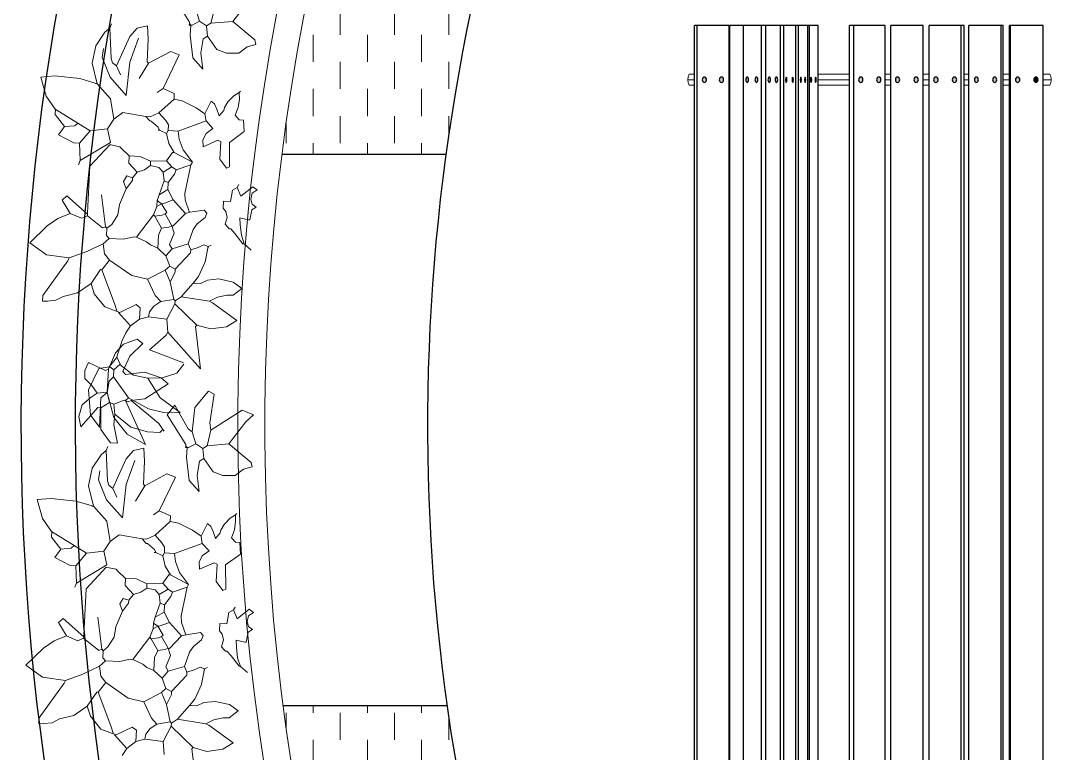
# Model space of a CAD drawing. Header units: millimetres. Extents: x 2667 to 2848, y -1 to 1765.
# Drawn here: x 2715.991 to 2717.926, y 1699.404 to 1700.753 of the extents above; entities that cross this region are included whole.
import ezdxf

# ---------------------------------------------------------------- set-up
doc = ezdxf.new("R2010")
doc.units = ezdxf.units.MM
for name, color, linetype, lineweight in [('ACQUA', 151, 'Continuous', 20), ('LAMAPARA', 142, 'Continuous', 5), ('VERDE_giardino', 74, 'Continuous', 9), ('VETRATE', 171, 'Continuous', 9)]:
    doc.layers.add(name, color=color, linetype=linetype, lineweight=lineweight)
doc.layers.add('madera', color=34, linetype='Continuous')
doc.layers.add('PROIEZIONI', color=145, linetype='Continuous')

# ---------------------------------------------------------------- blocks, each defined once
blk = doc.blocks.new('wqfdewfsf')
at = {"layer": 'madera', "ltscale": 0.8}
h = blk.add_hatch(color=256, dxfattribs=at)
edge = h.paths.add_edge_path()
edge.add_ellipse((49.1613, -26.8072), major_axis=(0, -0.005), ratio=0.821327, start_angle=0, end_angle=360, ccw=False)
h = blk.add_hatch(color=256, dxfattribs=at)
edge = h.paths.add_edge_path()
edge.add_ellipse((49.1949, -26.8072), major_axis=(0, -0.005), ratio=0.821327, start_angle=0, end_angle=360, ccw=False)
edge = h.paths.add_edge_path()
edge.add_ellipse((49.2374, -26.8072), major_axis=(0, -0.005), ratio=0.742504, start_angle=0, end_angle=360, ccw=False)
edge = h.paths.add_edge_path()
edge.add_ellipse((49.2711, -26.8072), major_axis=(0, -0.005), ratio=0.742504, start_angle=0, end_angle=360, ccw=False)
h = blk.add_hatch(color=256, dxfattribs=at)
edge = h.paths.add_edge_path()
edge.add_ellipse((49.3115, -26.8072), major_axis=(0, -0.005), ratio=0.857566, start_angle=0, end_angle=360, ccw=False)
edge = h.paths.add_edge_path()
edge.add_ellipse((49.3458, -26.8072), major_axis=(0, -0.005), ratio=0.857566, start_angle=0, end_angle=360, ccw=False)
edge = h.paths.add_edge_path()
edge.add_ellipse((49.3821, -26.8072), major_axis=(0, -0.005), ratio=0.820892, start_angle=0, end_angle=360, ccw=False)
edge = h.paths.add_edge_path()
edge.add_ellipse((49.4165, -26.8072), major_axis=(0, -0.005), ratio=0.820892, start_angle=0, end_angle=360, ccw=False)
edge = h.paths.add_edge_path()
edge.add_ellipse((49.4511, -26.8072), major_axis=(0, -0.005), ratio=0.80544, start_angle=0, end_angle=360, ccw=False)
edge = h.paths.add_edge_path()
edge.add_ellipse((49.4843, -26.8072), major_axis=(0, -0.005), ratio=0.80544, start_angle=0, end_angle=360, ccw=False)
h = blk.add_hatch(color=256, dxfattribs=at)
edge = h.paths.add_edge_path()
edge.add_ellipse((49.5676, -26.8072), major_axis=(0, -0.005), ratio=0.234143, start_angle=0, end_angle=360, ccw=False)
edge = h.paths.add_edge_path()
edge.add_ellipse((49.5761, -26.8072), major_axis=(0, -0.005), ratio=0.234143, start_angle=0, end_angle=360, ccw=False)
edge = h.paths.add_edge_path()
edge.add_ellipse((49.5869, -26.8072), major_axis=(0, -0.005), ratio=0.23686, start_angle=0, end_angle=360, ccw=False)
edge = h.paths.add_edge_path()
edge.add_ellipse((49.595, -26.8072), major_axis=(0, -0.005), ratio=0.23686, start_angle=0, end_angle=360, ccw=False)
edge = h.paths.add_edge_path()
edge.add_ellipse((49.6099, -26.8072), major_axis=(0, -0.005), ratio=0.260618, start_angle=0, end_angle=360, ccw=False)
edge = h.paths.add_edge_path()
edge.add_ellipse((49.6218, -26.8072), major_axis=(0, -0.005), ratio=0.260618, start_angle=0, end_angle=360, ccw=False)
edge = h.paths.add_edge_path()
edge.add_ellipse((49.6399, -26.8072), major_axis=(0, -0.005), ratio=0.483728, start_angle=0, end_angle=360, ccw=False)
edge = h.paths.add_edge_path()
edge.add_ellipse((49.6531, -26.8072), major_axis=(0, -0.005), ratio=0.483728, start_angle=0, end_angle=360, ccw=False)
edge = h.paths.add_edge_path()
edge.add_ellipse((49.6769, -26.8072), major_axis=(0, -0.005), ratio=0.518986, start_angle=0, end_angle=360, ccw=False)
edge = h.paths.add_edge_path()
edge.add_ellipse((49.6938, -26.8072), major_axis=(0, -0.005), ratio=0.518986, start_angle=0, end_angle=360, ccw=False)
edge = h.paths.add_edge_path()
edge.add_ellipse((49.7413, -26.8072), major_axis=(0, -0.005), ratio=0.805446, start_angle=0, end_angle=360, ccw=False)
edge = h.paths.add_edge_path()
edge.add_ellipse((49.7727, -26.8072), major_axis=(0, -0.005), ratio=0.805446, start_angle=0, end_angle=360, ccw=False)
at = {"layer": 'LAMAPARA', "ltscale": 0.8}
for p, q in [((49.1358, -26.7972), (49.1481, -26.7972)), ((49.2098, -26.7972), (49.2216, -26.7972)), ((49.2851, -26.7972), (49.2934, -26.7972)), ((49.3579, -26.7972), (49.3691, -26.7972)), ((49.4291, -26.7972), (49.4394, -26.7972)), ((49.5054, -26.7972), (49.5632, -26.7972)), ((49.727, -26.7972), (49.7256, -26.7972)), ((49.791, -26.7972), (49.8012, -26.7972)), ((49.1329, -26.8072), (49.1481, -26.8072)), ((49.1358, -26.8172), (49.1481, -26.8172)), ((49.2098, -26.8072), (49.2216, -26.8072)), ((49.2098, -26.8172), (49.2216, -26.8172)), ((49.2851, -26.8072), (49.2934, -26.8072)), ((49.2851, -26.8172), (49.2934, -26.8172)), ((49.3579, -26.8072), (49.3691, -26.8072)), ((49.3579, -26.8172), (49.3691, -26.8172)), ((49.4291, -26.8072), (49.4394, -26.8072)), ((49.4291, -26.8172), (49.4394, -26.8172)), ((49.5054, -26.8072), (49.5632, -26.8072)), ((49.5054, -26.8172), (49.5632, -26.8172)), ((49.727, -26.8172), (49.7256, -26.8172)), ((49.791, -26.8072), (49.8032, -26.8072)), ((49.791, -26.8172), (49.8012, -26.8172))]:
    blk.add_line(p, q, dxfattribs=at)
for centre, radius, start, end in [((49.1519, -26.8072), 0.0189, 148.1097, 211.8903), ((49.7772, -26.8072), 0.026, 337.3902, 22.6098)]:
    blk.add_arc(centre, radius, start, end, dxfattribs=at)
at = {"layer": 'madera', "ltscale": 0.8}
for p, q in [((49.1481, -25.4072), (49.1481, -26.9072)), ((49.208, -25.4072), (49.208, -26.9072)), ((49.2098, -25.4072), (49.2098, -26.9072)), ((49.2216, -25.4072), (49.2216, -26.9072)), ((49.2256, -25.4072), (49.2256, -26.9072)), ((49.2851, -25.4072), (49.2851, -26.9072)), ((49.2934, -25.4072), (49.2934, -26.9072)), ((49.2989, -25.4072), (49.2989, -26.9072)), ((49.3579, -25.4072), (49.3579, -26.9072)), ((49.3691, -25.4072), (49.3691, -26.9072)), ((49.4291, -25.4072), (49.4291, -26.9072)), ((49.4394, -25.4072), (49.4394, -26.9072)), ((49.497, -25.4072), (49.497, -26.9072)), ((49.5054, -25.4072), (49.5054, -26.9072)), ((49.5632, -25.4072), (49.5632, -26.9072)), ((49.5792, -25.4072), (49.5792, -26.9072)), ((49.5822, -25.4072), (49.5822, -26.9072)), ((49.599, -25.4072), (49.599, -26.9072)), ((49.6042, -25.4072), (49.6042, -26.9072)), ((49.6265, -25.4072), (49.6265, -26.9072)), ((49.6323, -25.4072), (49.6323, -26.9072)), ((49.6593, -25.4072), (49.6593, -26.9072)), ((49.6674, -25.4072), (49.6674, -26.9072)), ((49.7007, -25.4072), (49.7007, -26.9072)), ((49.7256, -25.4072), (49.7256, -26.9072)), ((49.727, -25.4072), (49.727, -26.9072)), ((49.7862, -25.4072), (49.7862, -26.9072)), ((49.791, -25.4072), (49.791, -26.9072)), ((49.1481, -26.9072), (49.2098, -26.9072)), ((49.2216, -26.9072), (49.2851, -26.9072)), ((49.2934, -26.9072), (49.3579, -26.9072)), ((49.3691, -26.9072), (49.4291, -26.9072)), ((49.4394, -26.9072), (49.5054, -26.9072)), ((49.5632, -26.9072), (49.5822, -26.9072)), ((49.5822, -26.9072), (49.6042, -26.9072)), ((49.6042, -26.9072), (49.6323, -26.9072)), ((49.6323, -26.9072), (49.6674, -26.9072)), ((49.6674, -26.9072), (49.7256, -26.9072)), ((49.727, -26.9072), (49.791, -26.9072))]:
    blk.add_line(p, q, dxfattribs=at)
at = {"layer": 'madera', "ltscale": 0.8, "extrusion": (0, 0, -1)}
for centre, ratio in [((49.1613, -26.8072), 0.821327), ((49.1949, -26.8072), 0.821327), ((49.2374, -26.8072), 0.742504), ((49.2711, -26.8072), 0.742504), ((49.3115, -26.8072), 0.857566), ((49.3458, -26.8072), 0.857566), ((49.3821, -26.8072), 0.820892), ((49.4165, -26.8072), 0.820892), ((49.4511, -26.8072), 0.80544), ((49.4843, -26.8072), 0.80544), ((49.5676, -26.8072), 0.234143), ((49.5761, -26.8072), 0.234143), ((49.5869, -26.8072), 0.23686), ((49.595, -26.8072), 0.23686), ((49.6099, -26.8072), 0.260618), ((49.6218, -26.8072), 0.260618), ((49.6399, -26.8072), 0.483728), ((49.6531, -26.8072), 0.483728), ((49.6769, -26.8072), 0.518986), ((49.6938, -26.8072), 0.518986), ((49.7413, -26.8072), 0.805446), ((49.7727, -26.8072), 0.805446)]:
    blk.add_ellipse(centre, major_axis=(0, -0.005), ratio=ratio, dxfattribs=at)

msp = doc.modelspace()

# ---------------------------------------------------------------- hatches: boundary and pattern name
at = {"layer": 'ACQUA'}
h = msp.add_hatch(dxfattribs=at)
h.set_pattern_fill('DASH', color=256, scale=0.4, angle=90, style=0)
h.set_pattern_definition([(90, (2925.52994, 1814.877885), (-0.05, 0.05), [0.05, -0.05])])
h.paths.add_polyline_path([(2716.4724, 1700.5077), (2716.7749, 1700.5077, -0.174446), (2717.9341, 1702.729), (2717.7308, 1702.9496, 0.17708)])
h.paths.add_polyline_path([(2716.4745, 1699.4916, 2.20923), (2720.441, 1704.0078), (2720.441, 1703.7078, -2.193796), (2716.7772, 1699.4916)])

# ---------------------------------------------------------------- linework, layer by layer
at = {"layer": 'PROIEZIONI'}
for p, q in [((2716.4724, 1700.5077), (2716.7749, 1700.5077)), ((2716.4745, 1699.4916), (2716.7772, 1699.4916))]:
    msp.add_line(p, q, dxfattribs=at)
for radius, end in [(3.7, 90), (4.45, 308.0722), (4.35, 309.1114)]:
    msp.add_arc((2720.441, 1700.0078), radius, 132.6531, end, dxfattribs=at)
at = {"layer": 'VERDE_giardino'}
for p, q in [((2716.2675, 1700.8059), (2716.3018, 1700.751)), ((2716.3815, 1700.7522), (2716.4129, 1700.7931)), ((2716.3136, 1700.7743), (2716.3205, 1700.7527)), ((2716.3415, 1700.749), (2716.3483, 1700.7778)), ((2716.1459, 1700.7324), (2716.1552, 1700.74)), ((2716.1552, 1700.74), (2716.1582, 1700.7478)), ((2716.1552, 1700.74), (2716.1576, 1700.6841)), ((2716.1916, 1700.7248), (2716.2056, 1700.74)), ((2716.2245, 1700.7444), (2716.2056, 1700.74)), ((2716.2259, 1700.7204), (2716.2245, 1700.7444)), ((2716.3015, 1700.7457), (2716.3017, 1700.7484)), ((2716.3015, 1700.7457), (2716.3042, 1700.7456)), ((2716.3017, 1700.7484), (2716.3018, 1700.751)), ((2716.3017, 1700.7484), (2716.3042, 1700.7456)), ((2716.3042, 1700.7456), (2716.3032, 1700.727)), ((2716.3042, 1700.7456), (2716.3068, 1700.7454)), ((2716.3068, 1700.7454), (2716.3205, 1700.7527)), ((2716.3205, 1700.7527), (2716.3333, 1700.7441)), ((2716.3333, 1700.7441), (2716.3415, 1700.749)), ((2716.3333, 1700.7441), (2716.335, 1700.7254)), ((2716.3415, 1700.749), (2716.3815, 1700.7522)), ((2716.3815, 1700.7522), (2716.4223, 1700.7182)), ((2716.1293, 1700.7077), (2716.1459, 1700.7324)), ((2716.1766, 1700.6911), (2716.1916, 1700.7248)), ((2716.2077, 1700.7218), (2716.1919, 1700.6772)), ((2716.2237, 1700.678), (2716.2259, 1700.7204)), ((2716.3083, 1700.685), (2716.3032, 1700.727)), ((2716.3228, 1700.6942), (2716.3268, 1700.7205)), ((2716.3268, 1700.7205), (2716.335, 1700.7254)), ((2716.335, 1700.7254), (2716.3523, 1700.7006)), ((2716.4223, 1700.7182), (2716.4245, 1700.7101)), ((2716.1226, 1700.6753), (2716.1293, 1700.7077)), ((2716.1408, 1700.6858), (2716.1434, 1700.7024)), ((2716.2262, 1700.6752), (2716.2672, 1700.697)), ((2716.2828, 1700.6909), (2716.2672, 1700.697)), ((2716.3523, 1700.7006), (2716.37, 1700.694)), ((2716.393, 1700.6941), (2716.4084, 1700.7057)), ((2716.4084, 1700.7057), (2716.4245, 1700.7101)), ((2716.1553, 1700.6494), (2716.1408, 1700.6858)), ((2716.1576, 1700.6841), (2716.1599, 1700.676)), ((2716.1675, 1700.6703), (2716.1766, 1700.6911)), ((2716.1919, 1700.6772), (2716.1853, 1700.616)), ((2716.2262, 1700.6752), (2716.2237, 1700.678)), ((2716.253, 1700.6287), (2716.2828, 1700.6909)), ((2716.3264, 1700.6646), (2716.3083, 1700.685)), ((2716.3228, 1700.6942), (2716.3264, 1700.6646)), ((2716.37, 1700.694), (2716.393, 1700.6941)), ((2716.1226, 1700.6753), (2716.1313, 1700.6376)), ((2716.1599, 1700.676), (2716.1675, 1700.6703)), ((2716.1675, 1700.6703), (2716.1747, 1700.654)), ((2716.2262, 1700.6752), (2716.2088, 1700.6469)), ((2716.0279, 1700.6495), (2716.0536, 1700.6518)), ((2716.0376, 1700.6148), (2716.0279, 1700.6495)), ((2716.0536, 1700.6518), (2716.0993, 1700.647)), ((2716.0993, 1700.647), (2716.1313, 1700.6376)), ((2716.1853, 1700.616), (2716.1553, 1700.6494)), ((2716.1313, 1700.6376), (2716.1287, 1700.6378)), ((2716.1313, 1700.6376), (2716.1564, 1700.6098)), ((2716.253, 1700.6287), (2716.242, 1700.6213)), ((2716.253, 1700.6287), (2716.2738, 1700.6197)), ((2716.2738, 1700.6197), (2716.2733, 1700.6091)), ((2716.3934, 1700.6215), (2716.3839, 1700.6155)), ((2716.3934, 1700.6215), (2716.3962, 1700.624)), ((2716.3938, 1700.6091), (2716.3934, 1700.6215)), ((2716.0543, 1700.5908), (2716.0376, 1700.6148)), ((2716.1564, 1700.6098), (2716.1625, 1700.5723)), ((2716.2454, 1700.584), (2716.2733, 1700.6091)), ((2716.2884, 1700.6063), (2716.2733, 1700.6091)), ((2716.3143, 1700.5932), (2716.2884, 1700.6063)), ((2716.3303, 1700.5822), (2716.3421, 1700.6055)), ((2716.3478, 1700.6003), (2716.3421, 1700.6055)), ((2716.3525, 1700.5908), (2716.3478, 1700.6003)), ((2716.3725, 1700.6039), (2716.3664, 1700.5935)), ((2716.3839, 1700.6155), (2716.3725, 1700.6039)), ((2716.3914, 1700.5937), (2716.3938, 1700.6091)), ((2716.054, 1700.5806), (2716.0546, 1700.5911)), ((2716.0715, 1700.5584), (2716.054, 1700.5806)), ((2716.0957, 1700.5651), (2716.0543, 1700.5908)), ((2716.1625, 1700.5723), (2716.1791, 1700.5847)), ((2716.2212, 1700.5772), (2716.1791, 1700.5847)), ((2716.2291, 1700.5768), (2716.2454, 1700.584)), ((2716.2454, 1700.584), (2716.258, 1700.57)), ((2716.3303, 1700.5822), (2716.3143, 1700.5932)), ((2716.3303, 1700.5822), (2716.3323, 1700.5689)), ((2716.3566, 1700.5782), (2716.3525, 1700.5908)), ((2716.3651, 1700.5884), (2716.3566, 1700.5782)), ((2716.3664, 1700.5935), (2716.3651, 1700.5884)), ((2716.3859, 1700.5794), (2716.3914, 1700.5937)), ((2716.0902, 1700.5601), (2716.0957, 1700.5651)), ((2716.0957, 1700.5651), (2716.1189, 1700.5506)), ((2716.1625, 1700.5723), (2716.1509, 1700.5543)), ((2716.2212, 1700.5772), (2716.2287, 1700.5689)), ((2716.2212, 1700.5772), (2716.2291, 1700.5768)), ((2716.2287, 1700.5689), (2716.2313, 1700.5687)), ((2716.2313, 1700.5687), (2716.244, 1700.5575)), ((2716.258, 1700.57), (2716.2629, 1700.5618)), ((2716.2629, 1700.5618), (2716.2623, 1700.5512)), ((2716.2808, 1700.5503), (2716.3323, 1700.5689)), ((2716.3323, 1700.5689), (2716.3448, 1700.5549)), ((2716.3934, 1700.571), (2716.3859, 1700.5794)), ((2716.4014, 1700.5706), (2716.3934, 1700.571)), ((2716.4014, 1700.5706), (2716.4029, 1700.5493)), ((2716.0715, 1700.5584), (2716.0601, 1700.5431)), ((2716.0601, 1700.5431), (2716.0885, 1700.5283)), ((2716.0715, 1700.5584), (2716.0902, 1700.5601)), ((2716.0991, 1700.5278), (2716.1189, 1700.5506)), ((2716.1189, 1700.5506), (2716.1509, 1700.5543)), ((2716.1509, 1700.5543), (2716.1564, 1700.5293)), ((2716.2438, 1700.5522), (2716.2464, 1700.552)), ((2716.244, 1700.5575), (2716.2464, 1700.552)), ((2716.2464, 1700.552), (2716.2594, 1700.5461)), ((2716.2594, 1700.5461), (2716.2623, 1700.5512)), ((2716.2594, 1700.5461), (2716.2637, 1700.5272)), ((2716.2623, 1700.5512), (2716.2808, 1700.5503)), ((2716.2827, 1700.5354), (2716.2808, 1700.5503)), ((2716.3323, 1700.546), (2716.3265, 1700.5341)), ((2716.3448, 1700.5549), (2716.3323, 1700.546)), ((2716.4029, 1700.5493), (2716.3754, 1700.5295)), ((2716.0885, 1700.5283), (2716.0991, 1700.5278)), ((2716.0991, 1700.5278), (2716.1001, 1700.4959)), ((2716.1001, 1700.4959), (2716.1564, 1700.5293)), ((2716.1547, 1700.5249), (2716.1182, 1700.4854)), ((2716.1574, 1700.5248), (2716.1547, 1700.5249)), ((2716.1574, 1700.5248), (2716.1731, 1700.5213)), ((2716.2637, 1700.5272), (2716.2735, 1700.5108)), ((2716.2903, 1700.5155), (2716.2827, 1700.5354)), ((2716.3265, 1700.5341), (2716.3271, 1700.5213)), ((2716.3271, 1700.5213), (2716.3543, 1700.5332)), ((2716.3543, 1700.5332), (2716.3595, 1700.5303)), ((2716.3595, 1700.5303), (2716.3578, 1700.4985)), ((2716.3754, 1700.5295), (2716.3757, 1700.4843)), ((2716.1731, 1700.5213), (2716.1756, 1700.5185)), ((2716.1756, 1700.5185), (2716.1908, 1700.5045)), ((2716.1908, 1700.5045), (2716.1902, 1700.4912)), ((2716.1908, 1700.5045), (2716.2107, 1700.5035)), ((2716.2107, 1700.5035), (2716.2302, 1700.4945)), ((2716.2594, 1700.4956), (2716.2708, 1700.5109)), ((2716.2708, 1700.5109), (2716.2735, 1700.5108)), ((2716.2735, 1700.5108), (2716.3071, 1700.4931)), ((2716.3071, 1700.4931), (2716.2903, 1700.5155)), ((2716.1001, 1700.4959), (2716.0971, 1700.488)), ((2716.1182, 1700.4854), (2716.1137, 1700.3996)), ((2716.1902, 1700.4912), (2716.2052, 1700.4745)), ((2716.2188, 1700.4791), (2716.2298, 1700.4865)), ((2716.2298, 1700.4865), (2716.2302, 1700.4945)), ((2716.2298, 1700.4865), (2716.2455, 1700.483)), ((2716.2302, 1700.4945), (2716.2594, 1700.4956)), ((2716.253, 1700.4747), (2716.2695, 1700.4845)), ((2716.2594, 1700.4956), (2716.2695, 1700.4845)), ((2716.2695, 1700.4845), (2716.2772, 1700.4788)), ((2716.2772, 1700.4788), (2716.3042, 1700.488)), ((2716.3042, 1700.488), (2716.2935, 1700.4354)), ((2716.3042, 1700.488), (2716.3071, 1700.4931)), ((2716.3578, 1700.4985), (2716.3703, 1700.4819)), ((2716.3703, 1700.4819), (2716.3757, 1700.4843)), ((2716.1804, 1700.4572), (2716.1863, 1700.4675)), ((2716.1863, 1700.4675), (2716.1967, 1700.4643)), ((2716.1965, 1700.459), (2716.1967, 1700.4643)), ((2716.1967, 1700.4643), (2716.2052, 1700.4745)), ((2716.2052, 1700.4745), (2716.2188, 1700.4791)), ((2716.2455, 1700.483), (2716.253, 1700.4747)), ((2716.253, 1700.4747), (2716.2549, 1700.4587)), ((2716.2627, 1700.4556), (2716.2741, 1700.4709)), ((2716.2741, 1700.4709), (2716.2772, 1700.4788)), ((2716.1851, 1700.4437), (2716.1804, 1700.4572)), ((2716.1851, 1700.4437), (2716.1965, 1700.459)), ((2716.2456, 1700.4326), (2716.2549, 1700.4587)), ((2716.2549, 1700.4587), (2716.2627, 1700.4556)), ((2716.262, 1700.4424), (2716.2627, 1700.4556)), ((2716.3814, 1700.4415), (2716.3897, 1700.4464)), ((2716.3926, 1700.4516), (2716.3897, 1700.4464)), ((2716.3897, 1700.4464), (2716.3968, 1700.4301)), ((2716.3968, 1700.4301), (2716.4189, 1700.4475)), ((2716.4189, 1700.4475), (2716.4266, 1700.4418)), ((2716.0672, 1700.4232), (2716.0755, 1700.4307)), ((2716.0755, 1700.4307), (2716.1136, 1700.3969)), ((2716.1469, 1700.3739), (2716.1393, 1700.4328)), ((2716.173, 1700.4151), (2716.1851, 1700.4437)), ((2716.2424, 1700.4221), (2716.2456, 1700.4326)), ((2716.2456, 1700.4326), (2716.262, 1700.4424)), ((2716.262, 1700.4424), (2716.2716, 1700.4233)), ((2716.2935, 1700.4354), (2716.2939, 1700.4234)), ((2716.3777, 1700.4205), (2716.3814, 1700.4415)), ((2716.4152, 1700.4248), (2716.4176, 1700.4356)), ((2716.4176, 1700.4356), (2716.4266, 1700.4418)), ((2716.0818, 1700.3985), (2716.0672, 1700.4232)), ((2716.173, 1700.4151), (2716.1694, 1700.3959)), ((2716.2357, 1700.3959), (2716.2418, 1700.4115)), ((2716.2418, 1700.4115), (2716.2424, 1700.4221)), ((2716.2418, 1700.4115), (2716.25, 1700.4164)), ((2716.2424, 1700.4221), (2716.25, 1700.4164)), ((2716.25, 1700.4164), (2716.2598, 1700.4)), ((2716.25, 1700.4164), (2716.2527, 1700.4163)), ((2716.2527, 1700.4163), (2716.2716, 1700.4233)), ((2716.2716, 1700.4233), (2716.2942, 1700.3982)), ((2716.2939, 1700.4234), (2716.3017, 1700.4003)), ((2716.3638, 1700.4079), (2716.3645, 1700.4211)), ((2716.3688, 1700.4018), (2716.3638, 1700.4079)), ((2716.3645, 1700.4211), (2716.3777, 1700.4205)), ((2716.4175, 1700.4156), (2716.4152, 1700.4248)), ((2716.4168, 1700.4052), (2716.425, 1700.4101)), ((2716.425, 1700.4101), (2716.4175, 1700.4156)), ((2716.0394, 1700.3757), (2716.0592, 1700.3893)), ((2716.0592, 1700.3893), (2716.0818, 1700.3985)), ((2716.0818, 1700.3985), (2716.1026, 1700.3895)), ((2716.1026, 1700.3895), (2716.1135, 1700.3943)), ((2716.1135, 1700.3943), (2716.1136, 1700.3969)), ((2716.1135, 1700.3943), (2716.1415, 1700.3716)), ((2716.1136, 1700.3969), (2716.1137, 1700.3996)), ((2716.1694, 1700.3959), (2716.1583, 1700.3781)), ((2716.2044, 1700.355), (2716.2357, 1700.3959)), ((2716.2357, 1700.3959), (2716.2382, 1700.3931)), ((2716.2382, 1700.3931), (2716.2516, 1700.3951)), ((2716.2382, 1700.3931), (2716.2504, 1700.3713)), ((2716.2516, 1700.3951), (2716.257, 1700.3975)), ((2716.2598, 1700.4), (2716.257, 1700.3975)), ((2716.257, 1700.3975), (2716.2692, 1700.3756)), ((2716.2718, 1700.3755), (2716.2942, 1700.3982)), ((2716.2942, 1700.3982), (2716.3023, 1700.4005)), ((2716.3023, 1700.4005), (2716.3291, 1700.4044)), ((2716.331, 1700.391), (2716.3163, 1700.3791)), ((2716.3291, 1700.4044), (2716.3341, 1700.3988)), ((2716.3341, 1700.3988), (2716.331, 1700.391)), ((2716.3676, 1700.3785), (2716.3716, 1700.3912)), ((2716.3716, 1700.3912), (2716.3688, 1700.4018)), ((2716.3947, 1700.3904), (2716.4105, 1700.3869)), ((2716.3956, 1700.3777), (2716.3947, 1700.3904)), ((2716.4105, 1700.3869), (2716.4132, 1700.3868)), ((2716.4132, 1700.3868), (2716.4168, 1700.4052)), ((2716.0071, 1700.3445), (2716.0394, 1700.3757)), ((2716.1415, 1700.3716), (2716.1469, 1700.3739)), ((2716.1469, 1700.3739), (2716.1495, 1700.3712)), ((2716.1495, 1700.3712), (2716.1488, 1700.3579)), ((2716.1583, 1700.3781), (2716.1495, 1700.3712)), ((2716.2444, 1700.3583), (2716.2504, 1700.3713)), ((2716.2504, 1700.3713), (2716.2637, 1700.3732)), ((2716.2637, 1700.3732), (2716.2692, 1700.3756)), ((2716.2692, 1700.3756), (2716.2738, 1700.3621)), ((2716.2692, 1700.3756), (2716.2718, 1700.3755)), ((2716.3087, 1700.3686), (2716.2993, 1700.3422)), ((2716.3163, 1700.3791), (2716.3087, 1700.3686)), ((2716.3726, 1700.3729), (2716.3676, 1700.3785)), ((2716.3726, 1700.3729), (2716.3751, 1700.3701)), ((2716.3751, 1700.3701), (2716.3778, 1700.37)), ((2716.3778, 1700.37), (2716.3853, 1700.3616)), ((2716.3975, 1700.3581), (2716.3956, 1700.3777)), ((2716.1427, 1700.3423), (2716.1538, 1700.3523)), ((2716.1488, 1700.3579), (2716.1538, 1700.3523)), ((2716.1538, 1700.3523), (2716.1803, 1700.351)), ((2716.1803, 1700.351), (2716.1991, 1700.3553)), ((2716.1991, 1700.3553), (2716.2044, 1700.355)), ((2716.2044, 1700.355), (2716.2225, 1700.3461)), ((2716.2432, 1700.3345), (2716.2444, 1700.3583)), ((2716.2738, 1700.3621), (2716.2648, 1700.3413)), ((2716.3853, 1700.3616), (2716.4002, 1700.3423)), ((2716.4029, 1700.3422), (2716.3975, 1700.3581)), ((2716.0379, 1700.3222), (2716.0071, 1700.3445)), ((2716.1427, 1700.3423), (2716.1123, 1700.3281)), ((2716.1453, 1700.3239), (2716.1427, 1700.3423)), ((2716.2225, 1700.3461), (2716.2302, 1700.3404)), ((2716.2302, 1700.3404), (2716.2432, 1700.3345)), ((2716.2432, 1700.3345), (2716.2584, 1700.3204)), ((2716.2584, 1700.3204), (2716.2696, 1700.3331)), ((2716.2648, 1700.3413), (2716.2696, 1700.3331)), ((2716.2696, 1700.3331), (2716.2993, 1700.3422)), ((2716.2993, 1700.3422), (2716.3041, 1700.3313)), ((2716.3038, 1700.326), (2716.3041, 1700.3313)), ((2716.3041, 1700.3313), (2716.3176, 1700.3359)), ((2716.3176, 1700.3359), (2716.3284, 1700.3407)), ((2716.3284, 1700.3407), (2716.3363, 1700.3376)), ((2716.3308, 1700.309), (2716.3363, 1700.3376)), ((2716.3361, 1700.335), (2716.3363, 1700.3376)), ((2716.3363, 1700.3376), (2716.3417, 1700.34)), ((2716.4002, 1700.3423), (2716.4029, 1700.3422)), ((2716.4029, 1700.3422), (2716.4156, 1700.3309)), ((2716.0315, 1700.2471), (2716.0773, 1700.3111)), ((2716.0802, 1700.3163), (2716.0379, 1700.3222)), ((2716.0773, 1700.3111), (2716.0802, 1700.3163)), ((2716.1123, 1700.3281), (2716.0802, 1700.3163)), ((2716.1402, 1700.2946), (2716.1544, 1700.3125)), ((2716.1544, 1700.3125), (2716.1453, 1700.3239)), ((2716.1544, 1700.3125), (2716.1954, 1700.2838)), ((2716.2584, 1700.3204), (2716.2654, 1700.3014)), ((2716.2757, 1700.2956), (2716.3038, 1700.326)), ((2716.1203, 1700.2691), (2716.1375, 1700.2948)), ((2716.1375, 1700.2948), (2716.1402, 1700.2946)), ((2716.1402, 1700.2946), (2716.1635, 1700.2323)), ((2716.2243, 1700.277), (2716.257, 1700.2939)), ((2716.257, 1700.2939), (2716.2654, 1700.3014)), ((2716.257, 1700.2939), (2716.2665, 1700.2722)), ((2716.2654, 1700.3014), (2716.2757, 1700.2956)), ((2716.2665, 1700.2722), (2716.2754, 1700.2903)), ((2716.2754, 1700.2903), (2716.2757, 1700.2956)), ((2716.3184, 1700.2819), (2716.3308, 1700.309)), ((2716.1954, 1700.2838), (2716.2243, 1700.277)), ((2716.2243, 1700.277), (2716.2387, 1700.2471)), ((2716.2665, 1700.2722), (2716.2728, 1700.24)), ((2716.3089, 1700.27), (2716.3184, 1700.2819)), ((2716.3352, 1700.2756), (2716.3221, 1700.2693)), ((2716.3562, 1700.2777), (2716.3352, 1700.2756)), ((2716.3826, 1700.2718), (2716.3562, 1700.2777)), ((2716.3986, 1700.2601), (2716.3826, 1700.2718)), ((2716.0686, 1700.2452), (2716.0955, 1700.2518)), ((2716.0955, 1700.2518), (2716.1203, 1700.2691)), ((2716.1262, 1700.2505), (2716.1203, 1700.2691)), ((2716.2863, 1700.2446), (2716.3089, 1700.27)), ((2716.3089, 1700.27), (2716.3115, 1700.2699)), ((2716.3221, 1700.2693), (2716.3115, 1700.2699)), ((2716.3986, 1700.2601), (2716.3821, 1700.2476)), ((2716.031, 1700.2365), (2716.0315, 1700.2471)), ((2716.0399, 1700.2367), (2716.031, 1700.2365)), ((2716.0553, 1700.2383), (2716.0399, 1700.2367)), ((2716.0686, 1700.2452), (2716.0553, 1700.2383)), ((2716.1454, 1700.2264), (2716.1262, 1700.2505)), ((2716.1635, 1700.2323), (2716.1681, 1700.2188)), ((2716.2487, 1700.2359), (2716.2361, 1700.2278)), ((2716.2387, 1700.2471), (2716.2487, 1700.2359)), ((2716.2487, 1700.2359), (2716.2728, 1700.24)), ((2716.2603, 1700.2035), (2716.275, 1700.2319)), ((2716.2728, 1700.24), (2716.2753, 1700.2372)), ((2716.275, 1700.2319), (2716.2753, 1700.2372)), ((2716.275, 1700.2319), (2716.3155, 1700.1926)), ((2716.2753, 1700.2372), (2716.2863, 1700.2446)), ((2716.2863, 1700.2446), (2716.339, 1700.2366)), ((2716.339, 1700.2366), (2716.3535, 1700.2438)), ((2716.339, 1700.2366), (2716.3442, 1700.2336)), ((2716.3442, 1700.2336), (2716.3894, 1700.201)), ((2716.3535, 1700.2438), (2716.3708, 1700.2475)), ((2716.3708, 1700.2475), (2716.3821, 1700.2476)), ((2716.1733, 1700.2159), (2716.1454, 1700.2264)), ((2716.1707, 1700.216), (2716.1933, 1700.191)), ((2716.1707, 1700.216), (2716.1733, 1700.2159)), ((2716.1733, 1700.2159), (2716.2033, 1700.2303)), ((2716.2033, 1700.2303), (2716.2109, 1700.2246)), ((2716.2109, 1700.2246), (2716.2098, 1700.2034)), ((2716.2279, 1700.2172), (2716.226, 1700.2079)), ((2716.2361, 1700.2278), (2716.2279, 1700.2172)), ((2716.1933, 1700.191), (2716.2098, 1700.2034)), ((2716.2098, 1700.2034), (2716.226, 1700.2079)), ((2716.226, 1700.2079), (2716.2603, 1700.2035)), ((2716.2603, 1700.2035), (2716.2617, 1700.1795)), ((2716.3894, 1700.201), (2716.3702, 1700.1894)), ((2716.1846, 1700.1781), (2716.1774, 1700.164)), ((2716.1933, 1700.191), (2716.1846, 1700.1781)), ((2716.2282, 1700.1467), (2716.2588, 1700.1743)), ((2716.2588, 1700.1743), (2716.2617, 1700.1795)), ((2716.2617, 1700.1795), (2716.3224, 1700.1122)), ((2716.3127, 1700.1901), (2716.3155, 1700.1926)), ((2716.3224, 1700.1122), (2716.3127, 1700.1901)), ((2716.3406, 1700.1855), (2716.3155, 1700.1926)), ((2716.3702, 1700.1894), (2716.3406, 1700.1855)), ((2716.18, 1700.1577), (2716.1651, 1700.1414)), ((2716.1774, 1700.164), (2716.1671, 1700.1324)), ((2716.2056, 1700.1669), (2716.18, 1700.1577)), ((2716.1916, 1700.1352), (2716.2157, 1700.1585)), ((2716.2157, 1700.1585), (2716.2056, 1700.1669)), ((2716.1651, 1700.1414), (2716.1522, 1700.1113)), ((2716.1786, 1700.1073), (2716.1916, 1700.1352)), ((2716.291, 1700.1231), (2716.2282, 1700.1467)), ((2716.1157, 1700.1238), (2716.1085, 1700.109)), ((2716.1157, 1700.1238), (2716.1468, 1700.1089)), ((2716.1346, 1700.1125), (2716.1549, 1700.1159)), ((2716.1671, 1700.1324), (2716.1539, 1700.1155)), ((2716.1549, 1700.1159), (2716.1625, 1700.1102)), ((2716.1737, 1700.1203), (2716.1625, 1700.1102)), ((2716.1676, 1700.1341), (2716.1737, 1700.1203)), ((2716.1987, 1700.1005), (2716.1731, 1700.1199)), ((2716.2783, 1700.1037), (2716.2914, 1700.1206)), ((2716.1085, 1700.109), (2716.1091, 1700.0943)), ((2716.1346, 1700.1125), (2716.1157, 1700.0732)), ((2716.1468, 1700.1089), (2716.1522, 1700.1113)), ((2716.15, 1700.0689), (2716.1522, 1700.1113)), ((2716.1535, 1700.0895), (2716.1619, 1700.097)), ((2716.1619, 1700.097), (2716.1625, 1700.1102)), ((2716.1619, 1700.097), (2716.1891, 1700.0584)), ((2716.1786, 1700.1073), (2716.1836, 1700.1017)), ((2716.2195, 1700.1057), (2716.1836, 1700.1017)), ((2716.2249, 1700.0948), (2716.1987, 1700.1005)), ((2716.2497, 1700.0956), (2716.2195, 1700.1057)), ((2716.2514, 1700.0954), (2716.2783, 1700.1037)), ((2716.1091, 1700.0943), (2716.1215, 1700.081)), ((2716.1215, 1700.081), (2716.1314, 1700.0672)), ((2716.1498, 1700.0684), (2716.1535, 1700.0895)), ((2716.2195, 1700.0569), (2716.2624, 1700.0843)), ((2716.2249, 1700.0948), (2716.2514, 1700.0954)), ((2716.2475, 1700.0586), (2716.2249, 1700.0948)), ((2716.2624, 1700.0844), (2716.2497, 1700.0956)), ((2716.1204, 1700.0598), (2716.104, 1700.0458)), ((2716.1157, 1700.0732), (2716.1194, 1700.0263)), ((2716.1314, 1700.0672), (2716.1204, 1700.0598)), ((2716.1314, 1700.0672), (2716.15, 1700.0689)), ((2716.1359, 1700.0049), (2716.1386, 1700.0584)), ((2716.1386, 1700.0584), (2716.1498, 1700.0684)), ((2716.162, 1700.0222), (2716.1498, 1700.0684)), ((2716.15, 1700.0689), (2716.1544, 1700.0501)), ((2716.1891, 1700.0584), (2716.1835, 1700.0534)), ((2716.1891, 1700.0584), (2716.226, 1700.0383)), ((2716.2848, 1700.0314), (2716.2475, 1700.0586)), ((2716.3118, 1700.0405), (2716.3372, 1700.071)), ((2716.3372, 1700.071), (2716.3476, 1700.0652)), ((2716.3476, 1700.0652), (2716.3395, 1700.0125)), ((2716.104, 1700.0458), (2716.0978, 1700.0242)), ((2716.1016, 1700.005), (2716.1327, 1700.0406)), ((2716.1327, 1700.0406), (2716.138, 1700.0403)), ((2716.138, 1700.0403), (2716.1544, 1700.0501)), ((2716.138, 1700.0403), (2716.1385, 1700.0004)), ((2716.1544, 1700.0501), (2716.1622, 1700.047)), ((2716.1622, 1700.047), (2716.1811, 1700.054)), ((2716.1622, 1700.047), (2716.1639, 1700.0284)), ((2716.1811, 1700.054), (2716.189, 1700.051)), ((2716.1835, 1700.0534), (2716.2204, 1699.9725)), ((2716.189, 1700.051), (2716.1944, 1700.0533)), ((2716.1944, 1700.0533), (2716.2195, 1700.0569)), ((2716.1944, 1700.0533), (2716.2453, 1700.0109)), ((2716.226, 1700.0383), (2716.2562, 1700.0309)), ((2716.2606, 1700.0272), (2716.2748, 1700.045)), ((2716.2748, 1700.045), (2716.2991, 1700.0013)), ((2716.3068, 1699.9956), (2716.3118, 1700.0405)), ((2716.0978, 1700.0242), (2716.1016, 1700.005)), ((2716.1194, 1700.0263), (2716.1366, 1700.004)), ((2716.1869, 1699.9917), (2716.162, 1700.0222)), ((2716.1639, 1700.0284), (2716.1621, 1700.0087)), ((2716.1639, 1700.0284), (2716.1939, 1700.0046)), ((2716.2562, 1700.0309), (2716.2848, 1700.0314)), ((2716.2606, 1700.0272), (2716.295, 1699.9723)), ((2716.3415, 1699.9991), (2716.3992, 1700.0359)), ((2716.3992, 1700.0359), (2716.4199, 1700.0269)), ((2716.406, 1700.0144), (2716.4199, 1700.0269)), ((2716.1385, 1700.0004), (2716.1559, 1699.9757)), ((2716.1621, 1700.0087), (2716.1691, 1699.975)), ((2716.1939, 1700.0046), (2716.2241, 1699.9957)), ((2716.2453, 1700.0109), (2716.2527, 1699.9999)), ((2716.2471, 1699.9948), (2716.2527, 1699.9999)), ((2716.2527, 1699.9999), (2716.2552, 1699.9971)), ((2716.2991, 1700.0013), (2716.3068, 1699.9956)), ((2716.3395, 1700.0125), (2716.3415, 1699.9991)), ((2716.3747, 1699.9735), (2716.406, 1700.0144)), ((2716.1857, 1699.9922), (2716.2204, 1699.9725)), ((2716.2241, 1699.9957), (2716.2471, 1699.9948)), ((2716.3068, 1699.9956), (2716.3137, 1699.974)), ((2716.3347, 1699.9702), (2716.3415, 1699.9991)), ((2716.1391, 1699.9537), (2716.1484, 1699.9613)), ((2716.1484, 1699.9613), (2716.1514, 1699.9691)), ((2716.1484, 1699.9613), (2716.1508, 1699.9054)), ((2716.1559, 1699.9757), (2716.1691, 1699.975)), ((2716.1848, 1699.9461), (2716.1988, 1699.9613)), ((2716.2176, 1699.9656), (2716.1988, 1699.9613)), ((2716.219, 1699.9417), (2716.2176, 1699.9656)), ((2716.2947, 1699.967), (2716.2948, 1699.9696)), ((2716.2947, 1699.967), (2716.2974, 1699.9668)), ((2716.2948, 1699.9696), (2716.295, 1699.9723)), ((2716.2948, 1699.9696), (2716.2974, 1699.9668)), ((2716.2974, 1699.9668), (2716.2964, 1699.9483)), ((2716.2974, 1699.9668), (2716.3, 1699.9667)), ((2716.3, 1699.9667), (2716.3137, 1699.974)), ((2716.3137, 1699.974), (2716.3265, 1699.9653)), ((2716.3265, 1699.9653), (2716.3347, 1699.9702)), ((2716.3265, 1699.9653), (2716.3282, 1699.9467)), ((2716.3347, 1699.9702), (2716.3747, 1699.9735)), ((2716.3747, 1699.9735), (2716.4154, 1699.9395)), ((2716.1225, 1699.9289), (2716.1391, 1699.9537)), ((2716.1697, 1699.9124), (2716.1848, 1699.9461)), ((2716.2009, 1699.9431), (2716.185, 1699.8985)), ((2716.2169, 1699.8993), (2716.219, 1699.9417)), ((2716.3014, 1699.9063), (2716.2964, 1699.9483)), ((2716.3159, 1699.9154), (2716.32, 1699.9418)), ((2716.32, 1699.9418), (2716.3282, 1699.9467)), ((2716.3282, 1699.9467), (2716.3455, 1699.9219)), ((2716.1158, 1699.8965), (2716.1225, 1699.9289)), ((2716.134, 1699.9071), (2716.1365, 1699.9237)), ((2716.3862, 1699.9153), (2716.4015, 1699.927)), ((2716.4015, 1699.927), (2716.4177, 1699.9314)), ((2716.4154, 1699.9395), (2716.4177, 1699.9314)), ((2716.1485, 1699.8707), (2716.134, 1699.9071)), ((2716.1508, 1699.9054), (2716.153, 1699.8973)), ((2716.1607, 1699.8916), (2716.1697, 1699.9124)), ((2716.2194, 1699.8965), (2716.2603, 1699.9183)), ((2716.2462, 1699.85), (2716.2759, 1699.9122)), ((2716.2759, 1699.9122), (2716.2603, 1699.9183)), ((2716.3195, 1699.8858), (2716.3014, 1699.9063)), ((2716.3159, 1699.9154), (2716.3195, 1699.8858)), ((2716.3455, 1699.9219), (2716.3632, 1699.9153)), ((2716.3632, 1699.9153), (2716.3862, 1699.9153)), ((2716.1158, 1699.8965), (2716.1245, 1699.8589)), ((2716.153, 1699.8973), (2716.1607, 1699.8916)), ((2716.1607, 1699.8916), (2716.1678, 1699.8753)), ((2716.185, 1699.8985), (2716.1785, 1699.8373)), ((2716.2194, 1699.8965), (2716.202, 1699.8682)), ((2716.2194, 1699.8965), (2716.2169, 1699.8993)), ((2716.0211, 1699.8708), (2716.0468, 1699.8731)), ((2716.0308, 1699.8361), (2716.0211, 1699.8708)), ((2716.0468, 1699.8731), (2716.0925, 1699.8683)), ((2716.0925, 1699.8683), (2716.1245, 1699.8589)), ((2716.1785, 1699.8373), (2716.1485, 1699.8707)), ((2716.1245, 1699.8589), (2716.1218, 1699.8591)), ((2716.1245, 1699.8589), (2716.1496, 1699.8311)), ((2716.2462, 1699.85), (2716.2352, 1699.8426)), ((2716.2462, 1699.85), (2716.267, 1699.841)), ((2716.3866, 1699.8428), (2716.3893, 1699.8453)), ((2716.0474, 1699.8121), (2716.0308, 1699.8361)), ((2716.1496, 1699.8311), (2716.1556, 1699.7936)), ((2716.2386, 1699.8052), (2716.2664, 1699.8304)), ((2716.267, 1699.841), (2716.2664, 1699.8304)), ((2716.2815, 1699.8276), (2716.2664, 1699.8304)), ((2716.3074, 1699.8145), (2716.2815, 1699.8276)), ((2716.3234, 1699.8035), (2716.3353, 1699.8268)), ((2716.341, 1699.8216), (2716.3353, 1699.8268)), ((2716.377, 1699.8368), (2716.3657, 1699.8252)), ((2716.3866, 1699.8428), (2716.377, 1699.8368)), ((2716.3846, 1699.8149), (2716.3869, 1699.8304)), ((2716.3869, 1699.8304), (2716.3866, 1699.8428)), ((2716.0472, 1699.8018), (2716.0477, 1699.8124)), ((2716.0889, 1699.7864), (2716.0474, 1699.8121)), ((2716.1556, 1699.7936), (2716.1722, 1699.806)), ((2716.2143, 1699.7985), (2716.1722, 1699.806)), ((2716.3234, 1699.8035), (2716.3074, 1699.8145)), ((2716.3456, 1699.8121), (2716.341, 1699.8216)), ((2716.3498, 1699.7995), (2716.3456, 1699.8121)), ((2716.3583, 1699.8097), (2716.3498, 1699.7995)), ((2716.3595, 1699.8148), (2716.3583, 1699.8097)), ((2716.3657, 1699.8252), (2716.3595, 1699.8148)), ((2716.3791, 1699.8007), (2716.3846, 1699.8149)), ((2716.0646, 1699.7797), (2716.0472, 1699.8018)), ((2716.1556, 1699.7936), (2716.1441, 1699.7756)), ((2716.2143, 1699.7985), (2716.2218, 1699.7902)), ((2716.2143, 1699.7985), (2716.2223, 1699.7981)), ((2716.2218, 1699.7902), (2716.2245, 1699.79)), ((2716.2223, 1699.7981), (2716.2386, 1699.8052)), ((2716.2245, 1699.79), (2716.2372, 1699.7788)), ((2716.2386, 1699.8052), (2716.2511, 1699.7913)), ((2716.2511, 1699.7913), (2716.256, 1699.7831)), ((2716.274, 1699.7715), (2716.3254, 1699.7901)), ((2716.3234, 1699.8035), (2716.3254, 1699.7901)), ((2716.3254, 1699.7901), (2716.338, 1699.7762)), ((2716.3866, 1699.7923), (2716.3791, 1699.8007)), ((2716.3945, 1699.7919), (2716.3866, 1699.7923)), ((2716.3945, 1699.7919), (2716.3961, 1699.7706)), ((2716.0646, 1699.7797), (2716.0532, 1699.7643)), ((2716.0646, 1699.7797), (2716.0833, 1699.7814)), ((2716.0833, 1699.7814), (2716.0889, 1699.7864)), ((2716.0889, 1699.7864), (2716.112, 1699.7719)), ((2716.0923, 1699.7491), (2716.112, 1699.7719)), ((2716.112, 1699.7719), (2716.1441, 1699.7756)), ((2716.1441, 1699.7756), (2716.1495, 1699.7506)), ((2716.2369, 1699.7735), (2716.2396, 1699.7733)), ((2716.2372, 1699.7788), (2716.2396, 1699.7733)), ((2716.2396, 1699.7733), (2716.2525, 1699.7673)), ((2716.2525, 1699.7673), (2716.2555, 1699.7725)), ((2716.2525, 1699.7673), (2716.2569, 1699.7485)), ((2716.256, 1699.7831), (2716.2555, 1699.7725)), ((2716.2555, 1699.7725), (2716.274, 1699.7715)), ((2716.2758, 1699.7567), (2716.274, 1699.7715)), ((2716.3254, 1699.7673), (2716.3197, 1699.7554)), ((2716.338, 1699.7762), (2716.3254, 1699.7673)), ((2716.3961, 1699.7706), (2716.3685, 1699.7507)), ((2716.0532, 1699.7643), (2716.0817, 1699.7496)), ((2716.0817, 1699.7496), (2716.0923, 1699.7491)), ((2716.0923, 1699.7491), (2716.0933, 1699.7171)), ((2716.0933, 1699.7171), (2716.1495, 1699.7506)), ((2716.2569, 1699.7485), (2716.2667, 1699.7321)), ((2716.2835, 1699.7367), (2716.2758, 1699.7567)), ((2716.3197, 1699.7554), (2716.3203, 1699.7426)), ((2716.3203, 1699.7426), (2716.3475, 1699.7545)), ((2716.3475, 1699.7545), (2716.3526, 1699.7516)), ((2716.3526, 1699.7516), (2716.351, 1699.7198)), ((2716.3685, 1699.7507), (2716.3688, 1699.7056)), ((2716.1479, 1699.7462), (2716.1113, 1699.7066)), ((2716.1505, 1699.746), (2716.1479, 1699.7462)), ((2716.1505, 1699.746), (2716.1663, 1699.7426)), ((2716.1663, 1699.7426), (2716.1688, 1699.7398)), ((2716.1688, 1699.7398), (2716.184, 1699.7257)), ((2716.2526, 1699.7169), (2716.264, 1699.7322)), ((2716.264, 1699.7322), (2716.2667, 1699.7321)), ((2716.2667, 1699.7321), (2716.3003, 1699.7144)), ((2716.3003, 1699.7144), (2716.2835, 1699.7367)), ((2716.0933, 1699.7171), (2716.0902, 1699.7093)), ((2716.184, 1699.7257), (2716.1833, 1699.7125)), ((2716.1833, 1699.7125), (2716.1984, 1699.6958)), ((2716.184, 1699.7257), (2716.2039, 1699.7248)), ((2716.2039, 1699.7248), (2716.2233, 1699.7157)), ((2716.2229, 1699.7078), (2716.2233, 1699.7157)), ((2716.2233, 1699.7157), (2716.2526, 1699.7169)), ((2716.2526, 1699.7169), (2716.2626, 1699.7057)), ((2716.2703, 1699.7), (2716.2973, 1699.7093)), ((2716.2973, 1699.7093), (2716.2867, 1699.6567)), ((2716.2973, 1699.7093), (2716.3003, 1699.7144)), ((2716.351, 1699.7198), (2716.3634, 1699.7032)), ((2716.1113, 1699.7066), (2716.1069, 1699.6208)), ((2716.1899, 1699.6856), (2716.1984, 1699.6958)), ((2716.1984, 1699.6958), (2716.2119, 1699.7004)), ((2716.2119, 1699.7004), (2716.2229, 1699.7078)), ((2716.2229, 1699.7078), (2716.2387, 1699.7043)), ((2716.2387, 1699.7043), (2716.2462, 1699.696)), ((2716.2462, 1699.696), (2716.2626, 1699.7057)), ((2716.2462, 1699.696), (2716.248, 1699.6799)), ((2716.2558, 1699.6769), (2716.2673, 1699.6922)), ((2716.2626, 1699.7057), (2716.2703, 1699.7)), ((2716.2673, 1699.6922), (2716.2703, 1699.7)), ((2716.3634, 1699.7032), (2716.3688, 1699.7056)), ((2716.1736, 1699.6785), (2716.1794, 1699.6888)), ((2716.1782, 1699.665), (2716.1736, 1699.6785)), ((2716.1782, 1699.665), (2716.1896, 1699.6803)), ((2716.1794, 1699.6888), (2716.1899, 1699.6856)), ((2716.1896, 1699.6803), (2716.1899, 1699.6856)), ((2716.2387, 1699.6539), (2716.248, 1699.6799)), ((2716.248, 1699.6799), (2716.2558, 1699.6769)), ((2716.2552, 1699.6636), (2716.2558, 1699.6769)), ((2716.3858, 1699.6728), (2716.3828, 1699.6677)), ((2716.0603, 1699.6445), (2716.0687, 1699.652)), ((2716.0687, 1699.652), (2716.1068, 1699.6182)), ((2716.1401, 1699.5952), (2716.1325, 1699.654)), ((2716.1661, 1699.6364), (2716.1782, 1699.665)), ((2716.2355, 1699.6434), (2716.2387, 1699.6539)), ((2716.2387, 1699.6539), (2716.2552, 1699.6636)), ((2716.2552, 1699.6636), (2716.2648, 1699.6446)), ((2716.2867, 1699.6567), (2716.2871, 1699.6446)), ((2716.3709, 1699.6417), (2716.3746, 1699.6628)), ((2716.3746, 1699.6628), (2716.3828, 1699.6677)), ((2716.3828, 1699.6677), (2716.39, 1699.6514)), ((2716.39, 1699.6514), (2716.4121, 1699.6688)), ((2716.4083, 1699.6461), (2716.4108, 1699.6569)), ((2716.4108, 1699.6569), (2716.4198, 1699.6631)), ((2716.4121, 1699.6688), (2716.4198, 1699.6631)), ((2716.075, 1699.6198), (2716.0603, 1699.6445)), ((2716.1661, 1699.6364), (2716.1626, 1699.6171)), ((2716.2289, 1699.6172), (2716.235, 1699.6328)), ((2716.235, 1699.6328), (2716.2355, 1699.6434)), ((2716.235, 1699.6328), (2716.2432, 1699.6377)), ((2716.2355, 1699.6434), (2716.2432, 1699.6377)), ((2716.2432, 1699.6377), (2716.253, 1699.6213)), ((2716.2432, 1699.6377), (2716.2458, 1699.6376)), ((2716.2458, 1699.6376), (2716.2648, 1699.6446)), ((2716.2648, 1699.6446), (2716.2874, 1699.6195)), ((2716.2871, 1699.6446), (2716.2949, 1699.6216)), ((2716.3569, 1699.6292), (2716.3576, 1699.6424)), ((2716.3576, 1699.6424), (2716.3709, 1699.6417)), ((2716.4107, 1699.6369), (2716.4083, 1699.6461)), ((2716.4181, 1699.6313), (2716.4107, 1699.6369)), ((2716.0524, 1699.6106), (2716.075, 1699.6198)), ((2716.075, 1699.6198), (2716.0958, 1699.6108)), ((2716.0958, 1699.6108), (2716.1066, 1699.6155)), ((2716.1066, 1699.6155), (2716.1068, 1699.6182)), ((2716.1066, 1699.6155), (2716.1347, 1699.5928)), ((2716.1068, 1699.6182), (2716.1069, 1699.6208)), ((2716.1626, 1699.6171), (2716.1515, 1699.5994)), ((2716.1975, 1699.5763), (2716.2289, 1699.6172)), ((2716.2289, 1699.6172), (2716.2314, 1699.6144)), ((2716.2314, 1699.6144), (2716.2448, 1699.6164)), ((2716.2314, 1699.6144), (2716.2435, 1699.5925)), ((2716.2448, 1699.6164), (2716.2502, 1699.6188)), ((2716.253, 1699.6213), (2716.2502, 1699.6188)), ((2716.2502, 1699.6188), (2716.2623, 1699.5969)), ((2716.265, 1699.5967), (2716.2874, 1699.6195)), ((2716.2874, 1699.6195), (2716.2955, 1699.6217)), ((2716.2955, 1699.6217), (2716.3222, 1699.6257)), ((2716.3222, 1699.6257), (2716.3273, 1699.6201)), ((2716.3273, 1699.6201), (2716.3242, 1699.6123)), ((2716.362, 1699.6231), (2716.3569, 1699.6292)), ((2716.3607, 1699.5998), (2716.3648, 1699.6125)), ((2716.3648, 1699.6125), (2716.362, 1699.6231)), ((2716.4063, 1699.6081), (2716.4099, 1699.6265)), ((2716.4099, 1699.6265), (2716.4181, 1699.6313)), ((2716.0002, 1699.5658), (2716.0325, 1699.597)), ((2716.0325, 1699.597), (2716.0524, 1699.6106)), ((2716.1347, 1699.5928), (2716.1401, 1699.5952)), ((2716.1401, 1699.5952), (2716.1426, 1699.5924)), ((2716.1515, 1699.5994), (2716.1426, 1699.5924)), ((2716.2435, 1699.5925), (2716.2569, 1699.5945)), ((2716.2569, 1699.5945), (2716.2623, 1699.5969)), ((2716.2623, 1699.5969), (2716.2669, 1699.5834)), ((2716.2623, 1699.5969), (2716.265, 1699.5967)), ((2716.3095, 1699.6004), (2716.3018, 1699.5899)), ((2716.3242, 1699.6123), (2716.3095, 1699.6004)), ((2716.3658, 1699.5942), (2716.3607, 1699.5998)), ((2716.3658, 1699.5942), (2716.3683, 1699.5914)), ((2716.3879, 1699.6117), (2716.4037, 1699.6082)), ((2716.3888, 1699.599), (2716.3879, 1699.6117)), ((2716.3906, 1699.5794), (2716.3888, 1699.599)), ((2716.4037, 1699.6082), (2716.4063, 1699.6081)), ((2716.1426, 1699.5924), (2716.1419, 1699.5792)), ((2716.1419, 1699.5792), (2716.1469, 1699.5736)), ((2716.1734, 1699.5723), (2716.1922, 1699.5766)), ((2716.1922, 1699.5766), (2716.1975, 1699.5763)), ((2716.1975, 1699.5763), (2716.2157, 1699.5674)), ((2716.2363, 1699.5557), (2716.2375, 1699.5796)), ((2716.2375, 1699.5796), (2716.2435, 1699.5925)), ((2716.2669, 1699.5834), (2716.2579, 1699.5626)), ((2716.3018, 1699.5899), (2716.2925, 1699.5635)), ((2716.3683, 1699.5914), (2716.3709, 1699.5913)), ((2716.3709, 1699.5913), (2716.3785, 1699.5829)), ((2716.3785, 1699.5829), (2716.3934, 1699.5636)), ((2716.396, 1699.5634), (2716.3906, 1699.5794)), ((2716.031, 1699.5434), (2716.0002, 1699.5658)), ((2716.1358, 1699.5636), (2716.1054, 1699.5494)), ((2716.1358, 1699.5636), (2716.1469, 1699.5736)), ((2716.1384, 1699.5452), (2716.1358, 1699.5636)), ((2716.1469, 1699.5736), (2716.1734, 1699.5723)), ((2716.2157, 1699.5674), (2716.2233, 1699.5617)), ((2716.2233, 1699.5617), (2716.2363, 1699.5557)), ((2716.2363, 1699.5557), (2716.2515, 1699.5417)), ((2716.2579, 1699.5626), (2716.2628, 1699.5544)), ((2716.2628, 1699.5544), (2716.2925, 1699.5635)), ((2716.2925, 1699.5635), (2716.2972, 1699.5526)), ((2716.2972, 1699.5526), (2716.3107, 1699.5572)), ((2716.3107, 1699.5572), (2716.3216, 1699.562)), ((2716.3216, 1699.562), (2716.3294, 1699.5589)), ((2716.3239, 1699.5302), (2716.3294, 1699.5589)), ((2716.3293, 1699.5563), (2716.3294, 1699.5589)), ((2716.3294, 1699.5589), (2716.3349, 1699.5613)), ((2716.3934, 1699.5636), (2716.396, 1699.5634)), ((2716.396, 1699.5634), (2716.4087, 1699.5522)), ((2716.0734, 1699.5376), (2716.031, 1699.5434)), ((2716.0705, 1699.5324), (2716.0734, 1699.5376)), ((2716.1054, 1699.5494), (2716.0734, 1699.5376)), ((2716.1476, 1699.5338), (2716.1384, 1699.5452)), ((2716.2515, 1699.5417), (2716.2628, 1699.5544)), ((2716.2515, 1699.5417), (2716.2585, 1699.5227)), ((2716.2688, 1699.5169), (2716.297, 1699.5473)), ((2716.297, 1699.5473), (2716.2972, 1699.5526)), ((2716.0247, 1699.4684), (2716.0705, 1699.5324)), ((2716.1134, 1699.4904), (2716.1307, 1699.516)), ((2716.1307, 1699.516), (2716.1334, 1699.5159)), ((2716.1334, 1699.5159), (2716.1476, 1699.5338)), ((2716.1334, 1699.5159), (2716.1567, 1699.4536)), ((2716.1476, 1699.5338), (2716.1886, 1699.5051)), ((2716.2502, 1699.5152), (2716.2585, 1699.5227)), ((2716.2585, 1699.5227), (2716.2688, 1699.5169)), ((2716.2686, 1699.5116), (2716.2688, 1699.5169)), ((2716.3116, 1699.5032), (2716.3239, 1699.5302)), ((2716.1886, 1699.5051), (2716.2174, 1699.4983)), ((2716.2174, 1699.4983), (2716.2502, 1699.5152)), ((2716.2174, 1699.4983), (2716.2318, 1699.4683)), ((2716.2502, 1699.5152), (2716.2597, 1699.4935)), ((2716.2597, 1699.4935), (2716.2686, 1699.5116)), ((2716.302, 1699.4913), (2716.3116, 1699.5032)), ((2716.3284, 1699.4969), (2716.3153, 1699.4906)), ((2716.3494, 1699.499), (2716.3284, 1699.4969)), ((2716.3757, 1699.4931), (2716.3494, 1699.499)), ((2716.0887, 1699.4731), (2716.1134, 1699.4904)), ((2716.1193, 1699.4718), (2716.1134, 1699.4904)), ((2716.2597, 1699.4935), (2716.266, 1699.4613)), ((2716.2795, 1699.4659), (2716.302, 1699.4913)), ((2716.302, 1699.4913), (2716.3047, 1699.4911)), ((2716.3153, 1699.4906), (2716.3047, 1699.4911)), ((2716.3918, 1699.4813), (2716.3752, 1699.4689)), ((2716.3918, 1699.4813), (2716.3757, 1699.4931)), ((2716.0241, 1699.4578), (2716.0247, 1699.4684)), ((2716.033, 1699.458), (2716.0241, 1699.4578)), ((2716.0484, 1699.4596), (2716.033, 1699.458)), ((2716.0618, 1699.4665), (2716.0484, 1699.4596)), ((2716.0618, 1699.4665), (2716.0887, 1699.4731)), ((2716.1385, 1699.4477), (2716.1193, 1699.4718)), ((2716.2318, 1699.4683), (2716.2419, 1699.4572)), ((2716.2419, 1699.4572), (2716.266, 1699.4613)), ((2716.266, 1699.4613), (2716.2685, 1699.4585)), ((2716.2682, 1699.4532), (2716.2685, 1699.4585)), ((2716.2685, 1699.4585), (2716.2795, 1699.4659)), ((2716.2795, 1699.4659), (2716.3322, 1699.4578)), ((2716.3322, 1699.4578), (2716.3467, 1699.4651)), ((2716.3322, 1699.4578), (2716.3373, 1699.4549)), ((2716.3467, 1699.4651), (2716.364, 1699.4687)), ((2716.364, 1699.4687), (2716.3752, 1699.4689)), ((2716.1665, 1699.4372), (2716.1385, 1699.4477)), ((2716.1567, 1699.4536), (2716.1613, 1699.4401)), ((2716.1665, 1699.4372), (2716.1964, 1699.4516)), ((2716.1964, 1699.4516), (2716.2041, 1699.4459)), ((2716.2041, 1699.4459), (2716.203, 1699.4247)), ((2716.2211, 1699.4385), (2716.2192, 1699.4292)), ((2716.2293, 1699.4491), (2716.2211, 1699.4385)), ((2716.2419, 1699.4572), (2716.2293, 1699.4491)), ((2716.2535, 1699.4247), (2716.2682, 1699.4532)), ((2716.2682, 1699.4532), (2716.3087, 1699.4139)), ((2716.3373, 1699.4549), (2716.3825, 1699.4223)), ((2716.1638, 1699.4373), (2716.1864, 1699.4123)), ((2716.1638, 1699.4373), (2716.1665, 1699.4372)), ((2716.1864, 1699.4123), (2716.203, 1699.4247)), ((2716.203, 1699.4247), (2716.2192, 1699.4292)), ((2716.2192, 1699.4292), (2716.2535, 1699.4247)), ((2716.2535, 1699.4247), (2716.2549, 1699.4008)), ((2716.3825, 1699.4223), (2716.3634, 1699.4107)), ((2716.1864, 1699.4123), (2716.1778, 1699.3994)), ((2716.3059, 1699.4114), (2716.3087, 1699.4139)), ((2716.3155, 1699.3335), (2716.3059, 1699.4114)), ((2716.3337, 1699.4068), (2716.3087, 1699.4139)), ((2716.3634, 1699.4107), (2716.3337, 1699.4068))]:
    msp.add_line(p, q, dxfattribs=at)
for centre, start, end in [((2716.1182, 1700.4854), 136.8917, 176.6947), ((2716.1346, 1700.1125), 99.852, 154.581), ((2716.1113, 1699.7066), 136.8917, 176.6947)]:
    msp.add_arc(centre, 0.000000331, start, end, dxfattribs=at)
at = {"layer": 'VETRATE'}
for radius, end in [(4.05, 313.0004), (4, 312.9863)]:
    msp.add_arc((2720.441, 1700.0078), radius, 132.6531, end, dxfattribs=at)

# ---------------------------------------------------------------- block references
at = {"layer": 'madera', "rotation": 180}
msp.add_blockref('wqfdewfsf', (2767.0244, 1673.8377), dxfattribs=at)

doc.saveas('drawing.dxf')
